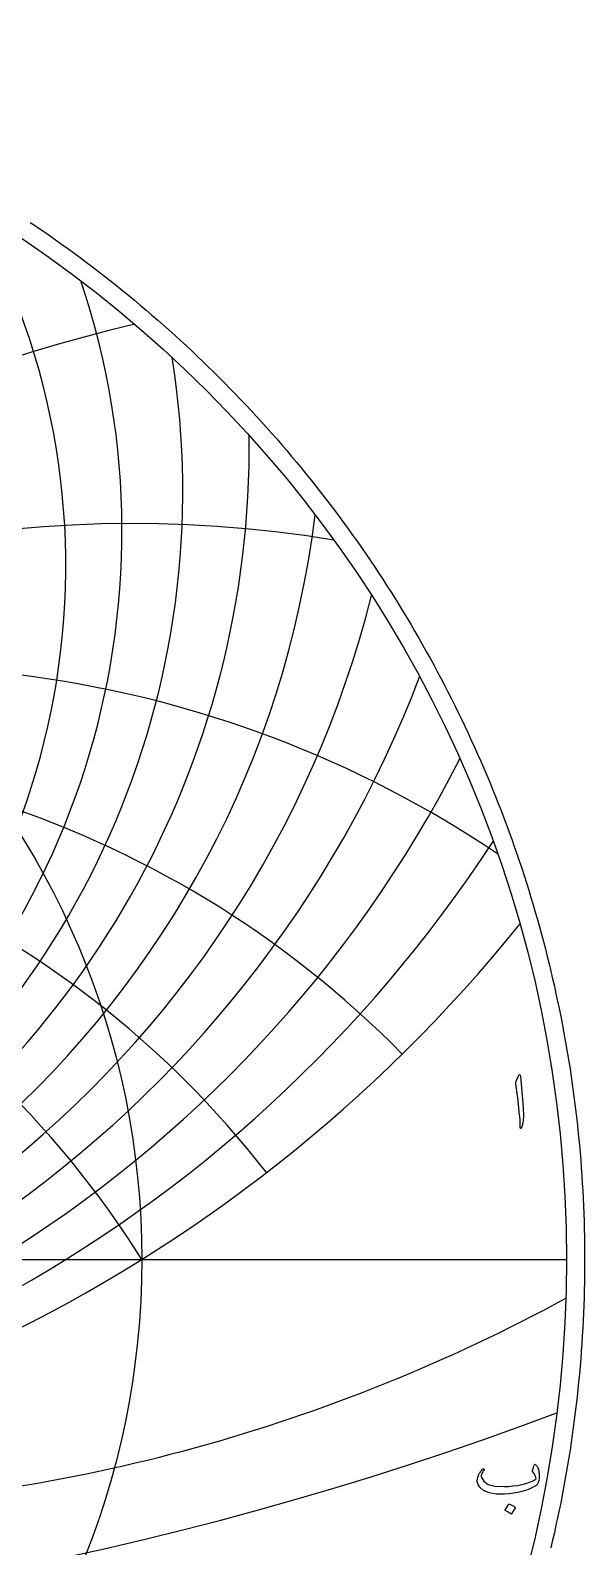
# Model space of a CAD drawing. Header units: millimetres. Extents: x -80 to 80, y -80 to 82.
# Drawn here: x 44.7 to 80.4, y -18.5 to 79.2 of the extents above; entities that cross this region are included whole.
import ezdxf

# ---------------------------------------------------------------- set-up
doc = ezdxf.new("R2010")
doc.units = ezdxf.units.MM
for name, color, linetype in [('CUT_OUTER', 1, 'Continuous'), ('ENGRAVE', 7, 'Continuous'), ('ENGRAVE_FINE', 8, 'Continuous'), ('TEXT', 5, 'Continuous')]:
    doc.layers.add(name, color=color, linetype=linetype)

msp = doc.modelspace()

# ---------------------------------------------------------------- linework, layer by layer
at = {"layer": 'CUT_OUTER'}
msp.add_lwpolyline([(44.6512, 66.8252), (45.0604, 66.55), (45.4679, 66.2722), (45.8736, 65.992), (46.2777, 65.7093), (46.68, 65.4241), (47.0806, 65.1364), (47.4794, 64.8463), (47.8764, 64.5538), (48.2715, 64.2588), (48.6649, 63.9614), (49.0565, 63.6616), (49.4462, 63.3594), (49.834, 63.0548), (50.22, 62.7479), (50.604, 62.4385), (50.9862, 62.1269), (51.3664, 61.8128), (51.7447, 61.4965), (52.1211, 61.1778), (52.4955, 60.8569), (52.8679, 60.5336), (53.2384, 60.2081), (53.6068, 59.8803), (53.9732, 59.5502), (54.3376, 59.2179), (54.6999, 58.8834), (55.0602, 58.5467), (55.4184, 58.2077), (55.7745, 57.8666), (56.1285, 57.5233), (56.4804, 57.1778), (56.8302, 56.8302), (57.1778, 56.4804), (57.5233, 56.1285), (57.8666, 55.7745), (58.2077, 55.4184), (58.5467, 55.0602), (58.8834, 54.6999), (59.2179, 54.3376), (59.5502, 53.9732), (59.8803, 53.6068), (60.2081, 53.2384), (60.5336, 52.8679), (60.8569, 52.4955), (61.1778, 52.1211), (61.4965, 51.7447), (61.8128, 51.3664), (62.1269, 50.9862), (62.4385, 50.604), (62.7479, 50.22), (63.0548, 49.834), (63.3594, 49.4462), (63.6616, 49.0565), (63.9614, 48.6649), (64.2588, 48.2715), (64.5538, 47.8764), (64.8463, 47.4794), (65.1364, 47.0806), (65.4241, 46.68), (65.7093, 46.2777), (65.992, 45.8736), (66.2722, 45.4679), (66.55, 45.0604), (66.8252, 44.6512), (67.0979, 44.2403), (67.3681, 43.8278), (67.6358, 43.4136), (67.9009, 42.9978), (68.1634, 42.5803), (68.4234, 42.1613), (68.6808, 41.7406), (68.9356, 41.3184), (69.1879, 40.8947), (69.4375, 40.4694), (69.6845, 40.0426), (69.9289, 39.6142), (70.1706, 39.1844), (70.4098, 38.7531), (70.6462, 38.3204), (70.88, 37.8862), (71.1111, 37.4505), (71.3396, 37.0135), (71.5654, 36.5751), (71.7884, 36.1353), (72.0088, 35.6941), (72.2265, 35.2516), (72.4414, 34.8078), (72.6536, 34.3626), (72.8631, 33.9162), (73.0698, 33.4684), (73.2738, 33.0195), (73.475, 32.5692), (73.6735, 32.1178), (73.8692, 31.6651), (74.0621, 31.2113), (74.2522, 30.7563), (74.4395, 30.3001), (74.624, 29.8428), (74.8057, 29.3843), (74.9846, 28.9248), (75.1607, 28.4641), (75.3339, 28.0024), (75.5043, 27.5396), (75.6719, 27.0758), (75.8366, 26.611), (75.9985, 26.1452), (76.1575, 25.6784), (76.3136, 25.2106), (76.4668, 24.7419), (76.6172, 24.2722), (76.7647, 23.8016), (76.9093, 23.3302), (77.051, 22.8578), (77.1898, 22.3846), (77.3257, 21.9106), (77.4587, 21.4357), (77.5888, 20.96), (77.7159, 20.4836), (77.8401, 20.0063), (77.9614, 19.5283), (78.0798, 19.0496), (78.1952, 18.5701), (78.3077, 18.09), (78.4172, 17.6092), (78.5238, 17.1277), (78.6274, 16.6455), (78.728, 16.1628), (78.8257, 15.6794), (78.9204, 15.1954), (79.0122, 14.7109), (79.101, 14.2258), (79.1868, 13.7402), (79.2696, 13.2541), (79.3494, 12.7674), (79.4263, 12.2803), (79.5001, 11.7927), (79.571, 11.3047), (79.6388, 10.8163), (79.7037, 10.3274), (79.7656, 9.8381), (79.8244, 9.3485), (79.8803, 8.8586), (79.9332, 8.3683), (79.983, 7.8776), (80.0298, 7.3867), (80.0736, 6.8955), (80.1144, 6.4041), (80.1522, 5.9124), (80.187, 5.4205), (80.2188, 4.9283), (80.2475, 4.436), (80.2732, 3.9436), (80.2959, 3.4509), (80.3155, 2.9582), (80.3322, 2.4653), (80.3458, 1.9724), (80.3564, 1.4793), (80.3639, 0.9863), (80.3685, 0.4931), (80.37, 0), (80.3685, -0.4931), (80.3639, -0.9863), (80.3564, -1.4793), (80.3458, -1.9724), (80.3322, -2.4653), (80.3155, -2.9582), (80.2959, -3.4509), (80.2732, -3.9436), (80.2475, -4.436), (80.2188, -4.9283), (80.187, -5.4205), (80.1522, -5.9124), (80.1144, -6.4041), (80.0736, -6.8955), (80.0298, -7.3867), (79.983, -7.8776), (79.9332, -8.3683), (79.8803, -8.8586), (79.8244, -9.3485), (79.7656, -9.8381), (79.7037, -10.3274), (79.6388, -10.8163), (79.571, -11.3047), (79.5001, -11.7927), (79.4263, -12.2803), (79.3494, -12.7674), (79.2696, -13.2541), (79.1868, -13.7402), (79.101, -14.2258), (79.0122, -14.7109), (78.9204, -15.1954), (78.8257, -15.6794), (78.728, -16.1628), (78.6274, -16.6455), (78.5238, -17.1277), (78.4172, -17.6092), (78.3077, -18.09), (78.1952, -18.5701)], dxfattribs=at)
at = {"layer": 'ENGRAVE'}
msp.add_lwpolyline([(-79.2, 0), (79.2, 0)], dxfattribs=at)
for radius in [79.2, 51.8435]:
    msp.add_circle((0, 0), radius, dxfattribs=at)
for centre, radius, start, end in [((0, 55.7419), 63.49, 187.023563, 352.976437), ((0, -32.3954), 61.1327, 32, 148), ((0, -32.3954), 61.1327, 32, 148), ((0, 82.9669), 97.8328, 218.84522, 321.15478), ((25.6677, 95.7931), 111.9058, 272.172808, 298.555968)]:
    msp.add_arc(centre, radius, start, end, dxfattribs=at)
at = {"layer": 'ENGRAVE_FINE'}
for centre, radius, start, end in [((0, 44.6848), 46.9483, 150.410733, 29.589267), ((0, 46.9391), 50.5643, 161.418489, 18.581511), ((72.8551, -32.3954), 95.1056, 103.039689, 168.083589), ((72.8551, -32.3954), 95.1056, 103.039689, 168.083589), ((0, 49.495), 54.4869, 170.889161, 9.110839), ((0, 52.4066), 58.7721, 179.330047, 0.669953), ((51.2964, -32.3954), 79.8031, 80.682156, 164.76813), ((51.2964, -32.3954), 79.8031, 80.682156, 164.76813), ((0, 59.5879), 68.7293, 194.145933, 345.854067), ((35.295, -32.3954), 70.59, 56.002225, 161.199599), ((35.295, -32.3954), 70.59, 56.002225, 161.199599), ((0, 64.057), 74.6047, 200.815648, 339.184352), ((0, 69.2977), 81.2667, 207.116681, 332.883319), ((22.2505, -32.3954), 65.0561, 44.539657, 157.294063), ((22.2505, -32.3954), 65.0561, 44.539657, 157.294063), ((10.7793, -32.3954), 62.0758, 37.733658, 152.942671), ((10.7793, -32.3954), 62.0758, 37.733658, 152.942671), ((0, 75.5094), 88.9171, 213.110895, 326.889105), ((0, 199.0281), 223.2031, 249.38669, 290.61331)]:
    msp.add_arc(centre, radius, start, end, dxfattribs=at)
at = {"layer": 'TEXT'}
for points in [[(76.0922, 11.7875), (76.14, 11.88), (76.1784, 11.9124), (76.2074, 11.885), (76.2271, 11.7975), (76.342, 10.5735), (76.4104, 9.8222), (76.4257, 9.222), (76.3879, 8.773), (76.297, 8.4751), (76.2805, 8.4507), (76.2658, 8.4376), (76.253, 8.4357), (76.2421, 8.4451), (76.2333, 8.4598), (76.2271, 8.4788), (76.2233, 8.5023), (76.2221, 8.5301), (76.2221, 8.7464), (76.2121, 8.976), (76.1921, 9.2186), (76.1621, 9.4743), (76.1556, 9.5411), (76.1359, 9.7216), (76.1031, 10.0158), (76.0572, 10.4236), (75.9473, 11.3279), (75.9448, 11.376), (75.9473, 11.4203), (75.9548, 11.4609), (75.9673, 11.4978)], [(77.2354, -13.2278), (77.269, -13.2699), (77.2997, -13.3165), (77.3277, -13.3674), (77.3528, -13.4226), (77.3751, -13.482), (77.3947, -13.545), (77.4114, -13.6119), (77.4253, -13.6824), (77.4434, -13.8242), (77.4477, -13.9647), (77.4384, -14.104), (77.4153, -14.242), (77.3803, -14.365), (77.3353, -14.4643), (77.2804, -14.5399), (77.2154, -14.5917), (77.0093, -14.7007), (76.7908, -14.7978), (76.5597, -14.8831), (76.3161, -14.9565), (76.0601, -15.0173), (75.7915, -15.0651), (75.5105, -15.0998), (75.217, -15.1213), (74.6668, -15.1157), (74.2153, -15.0389), (73.8624, -14.8909), (73.6082, -14.6717), (73.5039, -14.5002), (73.4558, -14.3157), (73.464, -14.118), (73.5283, -13.9073), (73.55, -13.8618), (73.5751, -13.8155), (73.6037, -13.7682), (73.6357, -13.7199), (73.6711, -13.6707), (73.71, -13.6206), (73.7523, -13.5696), (73.7981, -13.5176), (73.8134, -13.5029), (73.8293, -13.4938), (73.8458, -13.4904), (73.863, -13.4926), (73.8746, -13.497), (73.8843, -13.5051), (73.8921, -13.5169), (73.898, -13.5326), (73.9008, -13.5472), (73.8992, -13.5613), (73.8933, -13.5747), (73.883, -13.5875), (73.8402, -13.6384), (73.8018, -13.6912), (73.7678, -13.7458), (73.7381, -13.8023), (73.7178, -13.8564), (73.7069, -13.9085), (73.7053, -13.9588), (73.7131, -14.0072), (73.8693, -14.2898), (74.1628, -14.4881), (74.5937, -14.602), (75.162, -14.6317), (75.4744, -14.6197), (75.7722, -14.5936), (76.0552, -14.5535), (76.3236, -14.4993), (76.5776, -14.4311), (76.8176, -14.3488), (77.0435, -14.2525), (77.2554, -14.1421), (77.2348, -14.039), (77.1879, -13.9248), (77.1149, -13.7992), (77.0156, -13.6625), (77.0125, -13.6493), (77.0131, -13.625), (77.0175, -13.5894), (77.0256, -13.5426), (77.0278, -13.5379), (77.0293, -13.5338), (77.0303, -13.5304), (77.0306, -13.5276), (77.0468, -13.4639), (77.0705, -13.3927), (77.1018, -13.314), (77.1405, -13.2278), (77.1577, -13.2016), (77.1792, -13.1928), (77.2051, -13.2016), (77.2354, -13.2278)], [(75.4918, -15.7708), (75.498, -15.7646), (75.5068, -15.7608), (75.518, -15.7596), (75.5317, -15.7608), (75.6288, -15.8002), (75.7203, -15.8483), (75.8062, -15.9051), (75.8865, -15.9707), (75.8943, -15.9807), (75.8977, -15.9907), (75.8968, -16.0006), (75.8915, -16.0106), (75.6566, -16.3903), (75.6479, -16.3994), (75.6366, -16.4016), (75.6229, -16.3969), (75.6067, -16.3853), (75.5926, -16.3754), (75.5705, -16.3604), (75.5402, -16.3404), (75.5018, -16.3154), (75.4546, -16.2854), (75.3981, -16.2505), (75.3322, -16.2105), (75.2569, -16.1655), (75.247, -16.158), (75.242, -16.1505), (75.242, -16.143), (75.247, -16.1355)]]:
    msp.add_lwpolyline(points, close=True, dxfattribs=at)

doc.saveas('drawing.dxf')
